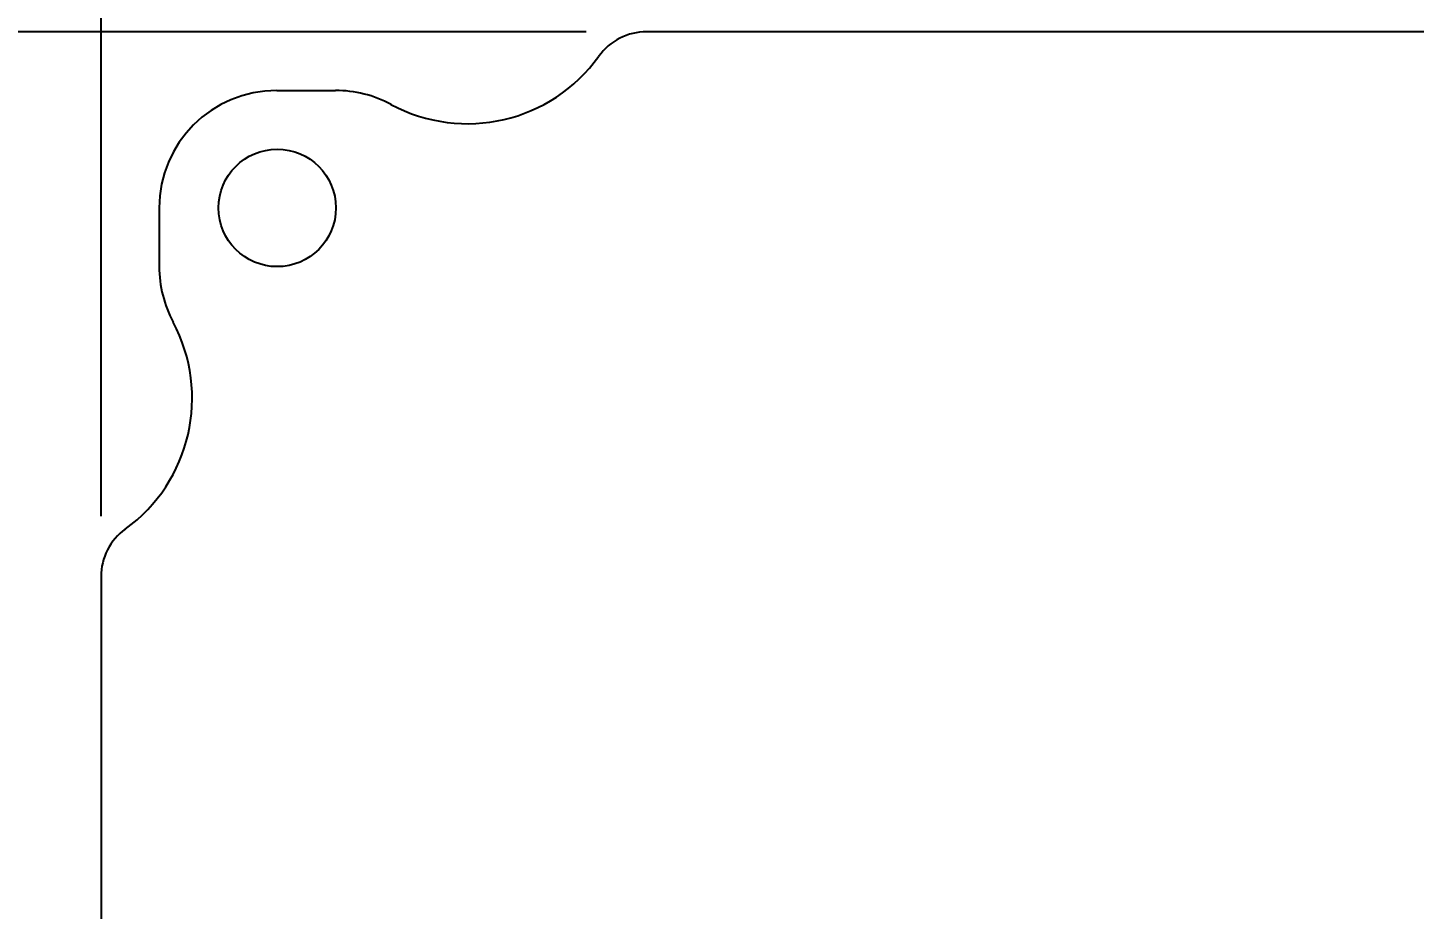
# Model space of a CAD drawing. Header units: inches. Extents: x 0 to 34.2, y 0 to 22.
# Drawn here: x 4.747 to 7.698, y 15.53 to 17.406 of the extents above; entities that cross this region are included whole.
import ezdxf
from ezdxf.enums import TextEntityAlignment as Align

# ---------------------------------------------------------------- set-up
doc = ezdxf.new("R2010")
doc.units = ezdxf.units.IN
doc.header["$MEASUREMENT"] = 0
for name, color, linetype in [('02___PRT_ALL_AXES', 7, 'Continuous'), ('DIMENSIONS', 7, 'Continuous'), ('PSYMS', 7, 'Continuous')]:
    doc.layers.add(name, color=color, linetype=linetype)
doc.styles.get("Standard").update_dxf_attribs({"font": 'arial.ttf'})
doc.styles.add('WD', font='romans.shx', dxfattribs={"height": 0.185})
doc.dimstyles.new('DIMSTYLE_1', dxfattribs={"dimtxt": 0.155963, "dimasz": 0.183486, "dimexe": 0.09, "dimexo": 0.07, "dimgap": 0.0425, "dimtad": 0, "dimtih": 1, "dimtoh": 1, "dimzin": 4, "dimdsep": 46, "dimtxsty": 'Standard', "dimblk": '_FILLED', "dimblk1": '_FILLED', "dimblk2": '_FILLED', "dimcen": 0.09, "dimazin": 1, "dimtfac": 1, "dimtofl": 0, "dimtmove": 0, "dimatfit": 3, "dimldrblk": '_FILLED', "dimfxl": 1, "dimtolj": 1, "dimtzin": 4, "dimarcsym": 0})
doc.dimstyles.get("Standard").update_dxf_attribs({"dimtxt": 0.18, "dimasz": 0.18, "dimexe": 0.18, "dimexo": 0.0625, "dimgap": 0.09, "dimtad": 0, "dimtih": 1, "dimtoh": 1, "dimdec": 4, "dimzin": 0, "dimdsep": 46, "dimtxsty": 'Standard', "dimcen": 0.09, "dimadec": 0, "dimazin": 0, "dimtfac": 1, "dimtdec": 4, "dimtofl": 0, "dimtmove": 0, "dimatfit": 3, "dimfxl": 1, "dimtolj": 1, "dimtzin": 0, "dimarcsym": 0})

# ---------------------------------------------------------------- blocks, each defined once
blk = doc.blocks.new('_FILLED')
at = {"color": 0, "linetype": 'ByBlock'}
blk.add_solid([(0, 0), (-1, 0.2), (-1, -0.2)], dxfattribs=at)
blk = doc.blocks.new('*D17')
at = {"layer": 'Defpoints', "color": 0, "linetype": 'Continuous', "transparency": 16777216}
for p in [(1.1308, 11.0227), (-0.9084, 0.0227), (1.1308, 0.0227)]:
    blk.add_point(p, dxfattribs=at)
at = {"layer": 'DIMENSIONS', "color": 0, "linetype": 'Continuous', "lineweight": -2, "transparency": 16777216}
for p, q in [((1.0608, 11.0227), (-0.9984, 11.0227)), ((-0.9084, 10.8392), (-0.9084, 5.913)), ((-0.9084, 0.2062), (-0.9084, 5.6687)), ((1.0608, 0.0227), (-0.9984, 0.0227))]:
    blk.add_line(p, q, dxfattribs=at)
at = {"layer": 'DIMENSIONS', "color": 0, "linetype": 'Continuous', "lineweight": -2, "transparency": 16777216, "xscale": 0.1834862385, "yscale": 0.1834862385, "zscale": 0.1834862385}
for p, rotation in [((-0.9084, 11.0227), 90), ((-0.9084, 0.0227), 270)]:
    blk.add_blockref('_FILLED', p, dxfattribs=dict(at, rotation=rotation))
at = {"layer": 'DIMENSIONS', "color": 0, "linetype": 'Continuous', "transparency": 16777216, "insert": (-0.9084, 5.8705), "char_height": 0.15596, "width": 0.545002, "attachment_point": 2}
blk.add_mtext('\\A1;11.00', dxfattribs=at)
blk = doc.blocks.new('*D18')
at = {"layer": 'Defpoints', "color": 0, "linetype": 'Continuous', "transparency": 16777216}
for p in [(0.0281, 11.5303), (0.0281, 9.9212), (9.0281, 9.9212)]:
    blk.add_point(p, dxfattribs=at)
at = {"layer": 'DIMENSIONS', "color": 0, "linetype": 'Continuous', "lineweight": -2, "transparency": 16777216}
for p, q in [((0.0281, 9.9912), (0.0281, 11.6203)), ((9.0281, 9.9912), (9.0281, 11.6203)), ((0.2116, 11.5303), (4.2828, 11.5303)), ((8.8446, 11.5303), (4.7724, 11.5303))]:
    blk.add_line(p, q, dxfattribs=at)
at = {"layer": 'DIMENSIONS', "color": 0, "linetype": 'Continuous', "lineweight": -2, "transparency": 16777216, "xscale": 0.1834862385, "yscale": 0.1834862385, "zscale": 0.1834862385, "rotation": 180}
blk.add_blockref('_FILLED', (0.0281, 11.5303), dxfattribs=at)
at = {"layer": 'DIMENSIONS', "color": 0, "linetype": 'Continuous', "lineweight": -2, "transparency": 16777216, "xscale": 0.1834862385, "yscale": 0.1834862385, "zscale": 0.1834862385}
blk.add_blockref('_FILLED', (9.0281, 11.5303), dxfattribs=at)
at = {"layer": 'DIMENSIONS', "color": 0, "linetype": 'Continuous', "transparency": 16777216, "insert": (4.5276, 11.6099), "char_height": 0.15596, "width": 0.423826, "attachment_point": 2}
blk.add_mtext('\\A1;9.00', dxfattribs=at)
blk = doc.blocks.new('*D31')
at = {"color": 0, "lineweight": -2, "transparency": 16777216}
for p, q in [((9.375, 17.3125), (9.375, 4.8825)), ((4.875, 6.3125), (4.875, 4.8825)), ((5.055, 5.0625), (6.6581, 5.0625)), ((9.195, 5.0625), (7.5919, 5.0625))]:
    blk.add_line(p, q, dxfattribs=at)
at = {"color": 0, "transparency": 16777216}
for points in [[(5.055, 5.0925), (5.055, 5.0325), (4.875, 5.0625)], [(9.195, 5.0925), (9.195, 5.0325), (9.375, 5.0625)]]:
    blk.add_solid(points, dxfattribs=at)
at = {"layer": 'Defpoints', "color": 0, "transparency": 16777216}
for p in [(9.375, 17.375), (4.875, 6.375), (9.375, 5.0625)]:
    blk.add_point(p, dxfattribs=at)
at = {"color": 0, "transparency": 16777216, "insert": (7.125, 5.0625), "char_height": 0.18, "attachment_point": 5}
blk.add_mtext('\\A1;4.5000', dxfattribs=at)
blk = doc.blocks.new('SEN-12P10')
at = {"color": 3, "linetype": 'Continuous'}
for p, q in [((7.8669, 11.0227), (1.1893, 11.0227)), ((0.402, 10.8977), (0.527, 10.8977)), ((0.152, 10.6477), (0.152, 10.5227)), ((0.0281, 9.8628), (0.0281, 1.1826))]:
    blk.add_line(p, q, dxfattribs=at)
for centre, radius, start, end in [((1.1893, 10.8977), 0.125, 90, 144.3634), ((0.8081, 11.171), 0.344, 241.752, 324.3634), ((0.402, 10.6477), 0.25, 90, 180), ((0.527, 10.6477), 0.25, 61.752, 90), ((0.402, 10.5227), 0.25, 180, 208.1239), ((-0.1219, 10.2427), 0.344, 305.8987, 28.1239), ((0.1531, 9.8628), 0.125, 125.8987, 180)]:
    blk.add_arc(centre, radius, start, end, dxfattribs=at)
at = {"layer": '02___PRT_ALL_AXES', "color": 3, "linetype": 'Continuous'}
blk.add_circle((0.4031, 10.6477), 0.125, dxfattribs=at)
at = {"style": 'WD', "width": 0.7}
for tag, p in [('INST', (4.4375, 11.9821)), ('LOC', (4.4375, 11.8125)), ('DESC1', (4.4375, 11.6562)), ('DESC2', (4.4375, 11.5)), ('DESC3', (4.4375, 11.3521)), ('XREF', (4.4375, 10.7812))]:
    blk.add_attdef(tag, text='', height=0.125, dxfattribs=at).set_placement(p, align=Align.CENTER)
at = {"style": 'WD'}
blk.add_attdef('TAG1', text='', height=0.125, dxfattribs=at).set_placement((4.4375, 11.1875), align=Align.CENTER)
at = {"style": 'WD', "flags": 9}
blk.add_attdef('FAMILY', (4.6422, 11.1523), '', height=0.01, dxfattribs=at)
for tag, p in [('MFG', (4.6653, 11.0887)), ('CAT', (4.6672, 11.1082)), ('ASSYCODE', (4.6675, 11.0714))]:
    blk.add_attdef(tag, text='', height=0.01, dxfattribs=at).set_placement(p, align=Align.CENTER)
at = {"layer": 'DIMENSIONS', "color": 2, "linetype": 'Continuous'}
for base, p1, p2, angle, picture, middle in [((0.0281, 11.5303), (9.0281, 9.9212), (0.0281, 9.9212), 180, '*D18', (4.5276, 11.5303)), ((-0.9084, 0.0227), (1.1308, 11.0227), (1.1308, 0.0227), 270, '*D17', (-0.9084, 5.7908))]:
    dim = blk.add_linear_dim(base=base, p1=p1, p2=p2, angle=angle, dimstyle='DIMSTYLE_1', dxfattribs=at)
    dim.commit()
    dim.dimension.update_dxf_attribs({"geometry": picture, "text_midpoint": middle, "dimtype": 128})

msp = doc.modelspace()

# ---------------------------------------------------------------- block references
at = {"layer": 'PSYMS'}
msp.add_blockref('SEN-12P10', (4.875, 6.375), dxfattribs=at)

# ---------------------------------------------------------------- dimensions: what is measured, and where the dimension line sits
at = {"color": 2}
dim = msp.add_linear_dim(base=(9.375, 5.0625), p1=(4.875, 6.375), p2=(9.375, 17.375), dimstyle='Standard', dxfattribs=at)
dim.commit()
dim.dimension.update_dxf_attribs({"geometry": '*D31', "text_midpoint": (7.125, 5.0625)})

doc.saveas('drawing.dxf')
